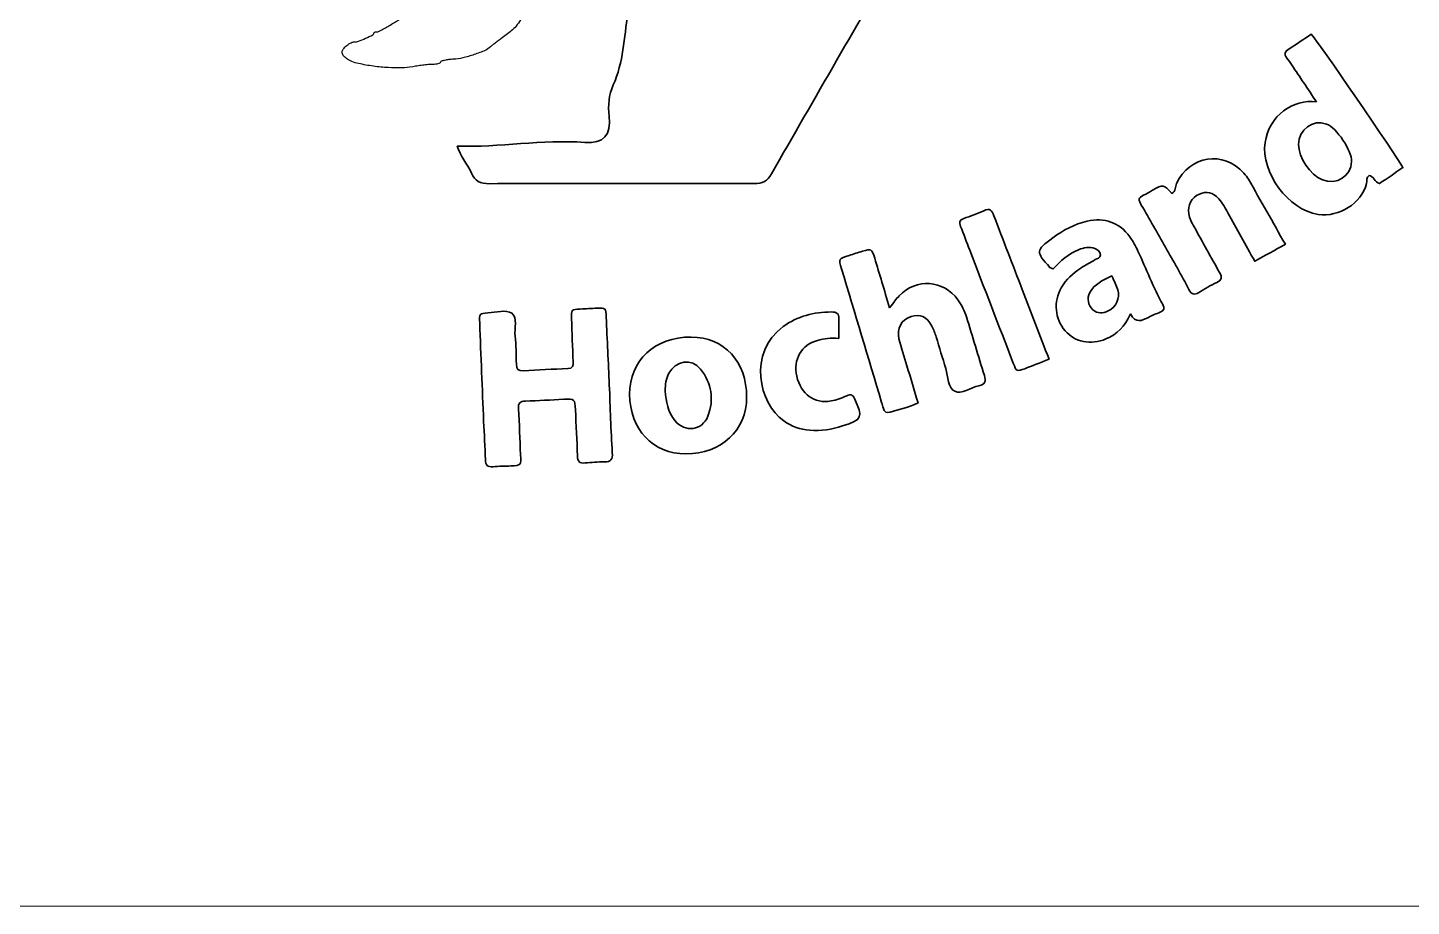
# Model space of a CAD drawing. Header units: millimetres. Extents: x -15 to 210, y 57 to 241.
# Drawn here: x 81.6 to 165.7, y 56.5 to 110 of the extents above; entities that cross this region are included whole.
import ezdxf

# ---------------------------------------------------------------- set-up
doc = ezdxf.new("R2010")
doc.units = ezdxf.units.MM
doc.header["$MEASUREMENT"] = 0
doc.layers.add('Ebene 1', color=7, linetype='Continuous', lineweight=0)

msp = doc.modelspace()

# ---------------------------------------------------------------- linework, layer by layer
at = {"layer": 'Ebene 1', "color": 18, "lineweight": 0, "true_color": 0x000000}
for points, knots in [([(-14.877, 240.516), (60.05, 240.516), (134.976, 240.516), (209.903, 240.516), (209.903, 179.185), (209.903, 117.854), (209.903, 56.523), (134.976, 56.523), (60.05, 56.523), (-14.877, 56.523), (-14.877, 117.854), (-14.877, 179.185), (-14.877, 240.516)], [0, 0, 0, 0, 1, 1, 1, 2, 2, 2, 3, 3, 3, 4, 4, 4, 4]), ([(107.677, 102.763), (110.271, 102.663), (112.847, 103.177), (115.447, 102.984), (116.605, 102.899), (117.066, 103.435), (116.928, 104.586), (116.849, 105.243), (116.901, 105.858), (117.178, 106.481), (117.788, 107.854), (117.852, 109.352), (118.053, 110.814), (118.152, 111.531), (118.104, 112.268), (118.193, 112.988), (118.405, 114.686), (118.039, 116.279), (117.453, 117.855), (116.614, 120.114), (115.812, 122.386), (115.151, 124.706), (114.938, 125.453), (114.61, 126.161), (114.417, 126.918), (114.242, 127.604), (113.766, 128.151), (113.433, 128.764), (113.049, 129.468), (112.622, 130.148), (112.214, 130.838), (112.472, 130.852), (112.73, 130.877), (112.989, 130.877), (117.22, 130.879), (121.451, 130.864), (125.682, 130.895), (126.289, 130.899), (126.594, 130.702), (126.89, 130.183), (129.475, 125.654), (132.081, 121.137), (134.716, 116.636), (135.097, 115.986), (135.161, 115.513), (134.752, 114.818), (132.065, 110.257), (129.432, 105.666), (126.802, 101.072), (126.547, 100.627), (126.266, 100.475), (125.758, 100.476), (120.385, 100.495), (115.011, 100.497), (109.638, 100.475), (109.092, 100.472), (108.769, 100.632), (108.55, 101.122), (108.298, 101.688), (107.874, 102.165), (107.677, 102.763)], [0, 0, 0, 0, 1, 1, 1, 2, 2, 2, 3, 3, 3, 4, 4, 4, 5, 5, 5, 6, 6, 6, 7, 7, 7, 8, 8, 8, 9, 9, 9, 10, 10, 10, 11, 11, 11, 12, 12, 12, 13, 13, 13, 14, 14, 14, 15, 15, 15, 16, 16, 16, 17, 17, 17, 18, 18, 18, 19, 19, 19, 20, 20, 20, 20]), ([(159.956, 105.444), (158.54, 105.645), (157.066, 104.621), (156.824, 102.971), (156.558, 101.159), (158.242, 98.872), (160.049, 98.61), (161.348, 98.421), (162.663, 99.263), (162.999, 100.489), (163.043, 100.651), (162.957, 100.857), (163.149, 100.98), (163.427, 100.919), (163.477, 100.59), (163.78, 100.48), (164.237, 100.792), (164.724, 101.124), (165.208, 101.453), (164.766, 102.25), (159.992, 109.195), (159.631, 109.565), (159.186, 109.268), (158.739, 108.961), (158.282, 108.669), (158.047, 108.518), (157.939, 108.369), (158.154, 108.116), (158.271, 107.979), (158.361, 107.819), (158.462, 107.668), (158.935, 106.964), (159.407, 106.261), (159.956, 105.444)], [0, 0, 0, 0, 1, 1, 1, 2, 2, 2, 3, 3, 3, 4, 4, 4, 5, 5, 5, 6, 6, 6, 7, 7, 7, 8, 8, 8, 9, 9, 9, 10, 10, 10, 11, 11, 11, 11]), ([(159.956, 105.444), (159.407, 106.261), (158.935, 106.964), (158.462, 107.668), (158.361, 107.819), (158.271, 107.979), (158.154, 108.116), (157.939, 108.369), (158.047, 108.518), (158.282, 108.669), (158.739, 108.961), (159.186, 109.268), (159.631, 109.565), (159.992, 109.195), (164.766, 102.25), (165.208, 101.453), (164.724, 101.124), (164.237, 100.792), (163.78, 100.48), (163.477, 100.59), (163.427, 100.919), (163.149, 100.98), (162.957, 100.857), (163.043, 100.651), (162.999, 100.489), (162.663, 99.263), (161.348, 98.421), (160.049, 98.61), (158.242, 98.872), (156.558, 101.159), (156.824, 102.971), (157.066, 104.621), (158.54, 105.645), (159.956, 105.444)], [0, 0, 0, 0, 1, 1, 1, 2, 2, 2, 3, 3, 3, 4, 4, 4, 5, 5, 5, 6, 6, 6, 7, 7, 7, 8, 8, 8, 9, 9, 9, 10, 10, 10, 11, 11, 11, 11]), ([(162.085, 101.82), (162.1, 102.499), (161.182, 103.865), (160.552, 104.103), (159.735, 104.412), (158.853, 103.761), (158.859, 102.854), (158.865, 102.057), (159.573, 101.011), (160.309, 100.71), (161.156, 100.365), (162.067, 100.934), (162.085, 101.82)], [0, 0, 0, 0, 1, 1, 1, 2, 2, 2, 3, 3, 3, 4, 4, 4, 4]), ([(162.085, 101.82), (162.067, 100.934), (161.156, 100.365), (160.309, 100.71), (159.573, 101.011), (158.865, 102.057), (158.859, 102.854), (158.853, 103.761), (159.735, 104.412), (160.552, 104.103), (161.182, 103.865), (162.1, 102.499), (162.085, 101.82)], [0, 0, 0, 0, 1, 1, 1, 2, 2, 2, 3, 3, 3, 4, 4, 4, 4]), ([(158.055, 96.789), (157.292, 98.137), (156.556, 99.441), (155.815, 100.741), (155.739, 100.874), (155.634, 100.994), (155.531, 101.11), (154.288, 102.517), (152.231, 102.193), (151.437, 100.48), (151.347, 100.285), (151.398, 100.012), (151.158, 99.885), (150.64, 100.439), (150.64, 100.439), (149.98, 100.073), (149.798, 99.973), (149.625, 99.853), (149.434, 99.776), (149.085, 99.636), (149.131, 99.449), (149.293, 99.176), (149.796, 98.33), (150.28, 97.474), (150.764, 96.617), (151.248, 95.76), (151.732, 94.903), (152.195, 94.035), (152.354, 93.737), (152.506, 93.675), (152.799, 93.863), (153.146, 94.087), (153.511, 94.288), (153.885, 94.466), (154.199, 94.615), (154.223, 94.781), (154.056, 95.071), (153.527, 95.992), (153.022, 96.926), (152.505, 97.853), (152.365, 98.103), (152.228, 98.352), (152.184, 98.64), (152.104, 99.17), (152.348, 99.625), (152.829, 99.844), (153.269, 100.045), (153.617, 99.957), (154.007, 99.547), (154.242, 99.299), (154.393, 98.996), (154.557, 98.703), (155.098, 97.735), (155.636, 96.764), (156.195, 95.759), (156.832, 96.112), (157.414, 96.434), (158.055, 96.789)], [0, 0, 0, 0, 1, 1, 1, 2, 2, 2, 3, 3, 3, 4, 4, 4, 5, 5, 5, 6, 6, 6, 7, 7, 7, 8, 8, 8, 9, 9, 9, 10, 10, 10, 11, 11, 11, 12, 12, 12, 13, 13, 13, 14, 14, 14, 15, 15, 15, 16, 16, 16, 17, 17, 17, 18, 18, 18, 19, 19, 19, 19]), ([(158.055, 96.789), (157.414, 96.434), (156.832, 96.112), (156.195, 95.759), (155.636, 96.764), (155.098, 97.735), (154.557, 98.703), (154.393, 98.996), (154.242, 99.299), (154.007, 99.547), (153.617, 99.957), (153.269, 100.045), (152.829, 99.844), (152.348, 99.625), (152.104, 99.17), (152.184, 98.64), (152.228, 98.352), (152.365, 98.103), (152.505, 97.853), (153.022, 96.926), (153.527, 95.992), (154.056, 95.071), (154.223, 94.781), (154.199, 94.615), (153.885, 94.466), (153.511, 94.288), (153.146, 94.087), (152.799, 93.863), (152.506, 93.675), (152.354, 93.737), (152.195, 94.035), (151.732, 94.903), (151.248, 95.76), (150.764, 96.617), (150.28, 97.474), (149.796, 98.33), (149.293, 99.176), (149.131, 99.449), (149.085, 99.636), (149.434, 99.776), (149.625, 99.853), (149.798, 99.973), (149.98, 100.073), (150.64, 100.439), (150.64, 100.439), (151.158, 99.885), (151.398, 100.012), (151.347, 100.285), (151.437, 100.48), (152.231, 102.193), (154.288, 102.517), (155.531, 101.11), (155.634, 100.994), (155.739, 100.874), (155.815, 100.741), (156.556, 99.441), (157.292, 98.137), (158.055, 96.789)], [0, 0, 0, 0, 1, 1, 1, 2, 2, 2, 3, 3, 3, 4, 4, 4, 5, 5, 5, 6, 6, 6, 7, 7, 7, 8, 8, 8, 9, 9, 9, 10, 10, 10, 11, 11, 11, 12, 12, 12, 13, 13, 13, 14, 14, 14, 15, 15, 15, 16, 16, 16, 17, 17, 17, 18, 18, 18, 19, 19, 19, 19]), ([(143.685, 89.794), (143.128, 91.242), (142.591, 92.638), (142.054, 94.034), (141.478, 95.529), (140.895, 97.022), (140.331, 98.522), (140.211, 98.841), (140.092, 99.01), (139.718, 98.833), (139.322, 98.646), (138.904, 98.504), (138.491, 98.354), (138.24, 98.263), (138.194, 98.122), (138.296, 97.879), (138.496, 97.402), (138.673, 96.916), (138.859, 96.434), (139.742, 94.143), (140.622, 91.851), (141.507, 89.561), (141.707, 89.043), (141.717, 89.042), (142.205, 89.223), (142.664, 89.394), (143.119, 89.575), (143.685, 89.794)], [0, 0, 0, 0, 1, 1, 1, 2, 2, 2, 3, 3, 3, 4, 4, 4, 5, 5, 5, 6, 6, 6, 7, 7, 7, 8, 8, 8, 9, 9, 9, 9]), ([(143.685, 89.794), (143.119, 89.575), (142.664, 89.394), (142.205, 89.223), (141.717, 89.042), (141.707, 89.043), (141.507, 89.561), (140.622, 91.851), (139.742, 94.143), (138.859, 96.434), (138.673, 96.916), (138.496, 97.402), (138.296, 97.879), (138.194, 98.122), (138.24, 98.263), (138.491, 98.354), (138.904, 98.504), (139.322, 98.646), (139.718, 98.833), (140.092, 99.01), (140.211, 98.841), (140.331, 98.522), (140.895, 97.022), (141.478, 95.529), (142.054, 94.034), (142.591, 92.638), (143.128, 91.242), (143.685, 89.794)], [0, 0, 0, 0, 1, 1, 1, 2, 2, 2, 3, 3, 3, 4, 4, 4, 5, 5, 5, 6, 6, 6, 7, 7, 7, 8, 8, 8, 9, 9, 9, 9]), ([(148.629, 92.549), (148.948, 91.958), (149.335, 92.139), (149.734, 92.345), (149.963, 92.464), (150.203, 92.565), (150.443, 92.66), (150.696, 92.759), (150.73, 92.882), (150.595, 93.13), (150.022, 94.176), (149.592, 95.289), (149.092, 96.37), (148.952, 96.674), (148.791, 96.976), (148.592, 97.244), (147.94, 98.128), (147.066, 98.444), (145.994, 98.19), (145.225, 98.009), (144.538, 97.655), (143.909, 97.185), (142.872, 96.411), (142.864, 96.319), (143.733, 95.385), (143.778, 95.337), (143.862, 95.324), (143.941, 95.288), (144.375, 95.794), (144.869, 96.203), (145.482, 96.458), (145.806, 96.592), (146.134, 96.645), (146.465, 96.527), (146.63, 96.468), (146.797, 96.353), (146.807, 96.145), (146.816, 95.94), (146.612, 95.931), (146.489, 95.856), (146.202, 95.681), (145.901, 95.527), (145.62, 95.343), (145.139, 95.027), (144.72, 94.644), (144.427, 94.139), (143.945, 93.306), (144.04, 92.243), (144.66, 91.53), (145.269, 90.831), (146.213, 90.642), (147.144, 91.033), (147.817, 91.315), (148.302, 91.791), (148.629, 92.549)], [0, 0, 0, 0, 1, 1, 1, 2, 2, 2, 3, 3, 3, 4, 4, 4, 5, 5, 5, 6, 6, 6, 7, 7, 7, 8, 8, 8, 9, 9, 9, 10, 10, 10, 11, 11, 11, 12, 12, 12, 13, 13, 13, 14, 14, 14, 15, 15, 15, 16, 16, 16, 17, 17, 17, 18, 18, 18, 18]), ([(148.629, 92.549), (148.302, 91.791), (147.817, 91.315), (147.144, 91.033), (146.213, 90.642), (145.269, 90.831), (144.66, 91.53), (144.04, 92.243), (143.945, 93.306), (144.427, 94.139), (144.72, 94.644), (145.139, 95.027), (145.62, 95.343), (145.901, 95.527), (146.202, 95.681), (146.489, 95.856), (146.612, 95.931), (146.816, 95.94), (146.807, 96.145), (146.797, 96.353), (146.63, 96.468), (146.465, 96.527), (146.134, 96.645), (145.806, 96.592), (145.482, 96.458), (144.869, 96.203), (144.375, 95.794), (143.941, 95.288), (143.862, 95.324), (143.778, 95.337), (143.733, 95.385), (142.864, 96.319), (142.872, 96.411), (143.909, 97.185), (144.538, 97.655), (145.225, 98.009), (145.994, 98.19), (147.066, 98.444), (147.94, 98.128), (148.592, 97.244), (148.791, 96.976), (148.952, 96.674), (149.092, 96.37), (149.592, 95.289), (150.022, 94.176), (150.595, 93.13), (150.73, 92.882), (150.696, 92.759), (150.443, 92.66), (150.203, 92.565), (149.963, 92.464), (149.734, 92.345), (149.335, 92.139), (148.948, 91.958), (148.629, 92.549)], [0, 0, 0, 0, 1, 1, 1, 2, 2, 2, 3, 3, 3, 4, 4, 4, 5, 5, 5, 6, 6, 6, 7, 7, 7, 8, 8, 8, 9, 9, 9, 10, 10, 10, 11, 11, 11, 12, 12, 12, 13, 13, 13, 14, 14, 14, 15, 15, 15, 16, 16, 16, 17, 17, 17, 18, 18, 18, 18]), ([(133.984, 92.933), (133.657, 94.021), (133.372, 94.982), (133.08, 95.941), (132.902, 96.522), (132.896, 96.524), (132.345, 96.366), (132.071, 96.287), (131.801, 96.195), (131.529, 96.111), (130.879, 95.911), (130.874, 95.91), (131.06, 95.292), (131.871, 92.586), (132.687, 89.881), (133.5, 87.176), (133.538, 87.051), (133.567, 86.925), (133.605, 86.801), (133.668, 86.599), (133.785, 86.497), (134.011, 86.573), (134.57, 86.76), (135.163, 86.851), (135.718, 87.138), (135.486, 87.912), (135.264, 88.654), (135.041, 89.397), (134.878, 89.943), (134.694, 90.484), (134.556, 91.037), (134.4, 91.665), (134.701, 92.193), (135.288, 92.394), (135.828, 92.58), (136.246, 92.395), (136.556, 91.81), (136.665, 91.606), (136.746, 91.384), (136.816, 91.162), (137.018, 90.519), (137.198, 89.87), (137.405, 89.228), (137.56, 88.745), (137.528, 88.045), (137.947, 87.847), (138.363, 87.65), (138.915, 88.085), (139.422, 88.187), (139.785, 88.26), (139.864, 88.449), (139.753, 88.801), (139.377, 89.987), (139.033, 91.183), (138.66, 92.37), (138.543, 92.74), (138.368, 93.09), (138.139, 93.409), (137.264, 94.628), (135.597, 94.746), (134.564, 93.654), (134.387, 93.467), (134.239, 93.252), (133.984, 92.933)], [0, 0, 0, 0, 1, 1, 1, 2, 2, 2, 3, 3, 3, 4, 4, 4, 5, 5, 5, 6, 6, 6, 7, 7, 7, 8, 8, 8, 9, 9, 9, 10, 10, 10, 11, 11, 11, 12, 12, 12, 13, 13, 13, 14, 14, 14, 15, 15, 15, 16, 16, 16, 17, 17, 17, 18, 18, 18, 19, 19, 19, 20, 20, 20, 21, 21, 21, 21]), ([(133.984, 92.933), (134.239, 93.252), (134.387, 93.467), (134.564, 93.654), (135.597, 94.746), (137.264, 94.628), (138.139, 93.409), (138.368, 93.09), (138.543, 92.74), (138.66, 92.37), (139.033, 91.183), (139.377, 89.987), (139.753, 88.801), (139.864, 88.449), (139.785, 88.26), (139.422, 88.187), (138.915, 88.085), (138.363, 87.65), (137.947, 87.847), (137.528, 88.045), (137.56, 88.745), (137.405, 89.228), (137.198, 89.87), (137.018, 90.519), (136.816, 91.162), (136.746, 91.384), (136.665, 91.606), (136.556, 91.81), (136.246, 92.395), (135.828, 92.58), (135.288, 92.394), (134.701, 92.193), (134.4, 91.665), (134.556, 91.037), (134.694, 90.484), (134.878, 89.943), (135.041, 89.397), (135.264, 88.654), (135.486, 87.912), (135.718, 87.138), (135.163, 86.851), (134.57, 86.76), (134.011, 86.573), (133.785, 86.497), (133.668, 86.599), (133.605, 86.801), (133.567, 86.925), (133.538, 87.051), (133.5, 87.176), (132.687, 89.881), (131.871, 92.586), (131.06, 95.292), (130.874, 95.91), (130.879, 95.911), (131.529, 96.111), (131.801, 96.195), (132.071, 96.287), (132.345, 96.366), (132.896, 96.524), (132.902, 96.522), (133.08, 95.941), (133.372, 94.982), (133.657, 94.021), (133.984, 92.933)], [0, 0, 0, 0, 1, 1, 1, 2, 2, 2, 3, 3, 3, 4, 4, 4, 5, 5, 5, 6, 6, 6, 7, 7, 7, 8, 8, 8, 9, 9, 9, 10, 10, 10, 11, 11, 11, 12, 12, 12, 13, 13, 13, 14, 14, 14, 15, 15, 15, 16, 16, 16, 17, 17, 17, 18, 18, 18, 19, 19, 19, 20, 20, 20, 21, 21, 21, 21]), ([(147.503, 94.867), (146.932, 94.595), (146.443, 94.369), (146.17, 93.862), (145.973, 93.496), (146.05, 93.081), (146.349, 92.81), (146.639, 92.548), (146.965, 92.585), (147.283, 92.733), (147.761, 92.954), (148.017, 93.509), (147.866, 94.024), (147.787, 94.291), (147.647, 94.539), (147.503, 94.867)], [0, 0, 0, 0, 1, 1, 1, 2, 2, 2, 3, 3, 3, 4, 4, 4, 5, 5, 5, 5]), ([(147.503, 94.867), (147.647, 94.539), (147.787, 94.291), (147.866, 94.024), (148.017, 93.509), (147.761, 92.954), (147.283, 92.733), (146.965, 92.585), (146.639, 92.548), (146.349, 92.81), (146.05, 93.081), (145.973, 93.496), (146.17, 93.862), (146.443, 94.369), (146.932, 94.595), (147.503, 94.867)], [0, 0, 0, 0, 1, 1, 1, 2, 2, 2, 3, 3, 3, 4, 4, 4, 5, 5, 5, 5]), ([(116.938, 88.235), (116.875, 89.608), (116.813, 90.982), (116.748, 92.356), (116.722, 92.921), (116.719, 92.923), (116.185, 92.9), (115.848, 92.885), (115.512, 92.865), (115.175, 92.846), (114.617, 92.815), (114.618, 92.815), (114.639, 92.277), (114.673, 91.395), (114.702, 90.513), (114.741, 89.632), (114.751, 89.394), (114.71, 89.24), (114.419, 89.229), (113.512, 89.197), (112.604, 89.152), (111.698, 89.098), (111.396, 89.081), (111.286, 89.192), (111.283, 89.495), (111.278, 90.065), (111.274, 90.64), (111.206, 91.205), (111.148, 91.68), (111.389, 92.321), (111.002, 92.593), (110.644, 92.846), (110.049, 92.643), (109.559, 92.616), (109.032, 92.587), (109.03, 92.574), (109.053, 92.005), (109.132, 90.008), (109.21, 88.012), (109.294, 86.016), (109.326, 85.238), (109.387, 84.461), (109.403, 83.683), (109.41, 83.339), (109.531, 83.226), (109.868, 83.261), (110.229, 83.299), (110.594, 83.292), (110.957, 83.309), (111.573, 83.337), (111.569, 83.338), (111.539, 83.99), (111.495, 84.924), (111.47, 85.858), (111.413, 86.79), (111.393, 87.124), (111.495, 87.243), (111.836, 87.25), (112.614, 87.267), (113.391, 87.33), (114.168, 87.359), (114.849, 87.385), (114.847, 87.375), (114.877, 86.721), (114.919, 85.788), (114.978, 84.856), (115.003, 83.922), (115.012, 83.585), (115.127, 83.457), (115.464, 83.49), (115.851, 83.527), (116.242, 83.555), (116.63, 83.549), (117.041, 83.544), (117.147, 83.701), (117.121, 84.113), (117.034, 85.485), (116.996, 86.86), (116.938, 88.235)], [0, 0, 0, 0, 1, 1, 1, 2, 2, 2, 3, 3, 3, 4, 4, 4, 5, 5, 5, 6, 6, 6, 7, 7, 7, 8, 8, 8, 9, 9, 9, 10, 10, 10, 11, 11, 11, 12, 12, 12, 13, 13, 13, 14, 14, 14, 15, 15, 15, 16, 16, 16, 17, 17, 17, 18, 18, 18, 19, 19, 19, 20, 20, 20, 21, 21, 21, 22, 22, 22, 23, 23, 23, 24, 24, 24, 25, 25, 25, 26, 26, 26, 26]), ([(116.939, 88.235), (116.996, 86.86), (117.034, 85.485), (117.121, 84.113), (117.147, 83.701), (117.041, 83.544), (116.63, 83.549), (116.242, 83.555), (115.851, 83.527), (115.464, 83.49), (115.127, 83.457), (115.012, 83.585), (115.003, 83.922), (114.978, 84.856), (114.919, 85.788), (114.877, 86.721), (114.847, 87.375), (114.849, 87.385), (114.168, 87.359), (113.391, 87.33), (112.614, 87.267), (111.836, 87.25), (111.495, 87.243), (111.393, 87.124), (111.413, 86.79), (111.47, 85.858), (111.495, 84.924), (111.539, 83.99), (111.569, 83.338), (111.573, 83.337), (110.957, 83.309), (110.594, 83.292), (110.229, 83.299), (109.868, 83.261), (109.531, 83.226), (109.41, 83.339), (109.403, 83.683), (109.387, 84.461), (109.326, 85.238), (109.294, 86.016), (109.21, 88.012), (109.132, 90.008), (109.053, 92.005), (109.03, 92.574), (109.032, 92.587), (109.559, 92.616), (110.049, 92.643), (110.644, 92.846), (111.002, 92.593), (111.389, 92.321), (111.148, 91.68), (111.206, 91.205), (111.274, 90.64), (111.278, 90.065), (111.283, 89.495), (111.286, 89.192), (111.396, 89.081), (111.698, 89.098), (112.604, 89.152), (113.512, 89.197), (114.419, 89.229), (114.71, 89.24), (114.751, 89.394), (114.741, 89.632), (114.702, 90.513), (114.673, 91.395), (114.639, 92.277), (114.618, 92.815), (114.617, 92.815), (115.175, 92.846), (115.512, 92.865), (115.848, 92.885), (116.185, 92.9), (116.719, 92.923), (116.722, 92.921), (116.748, 92.356), (116.813, 90.982), (116.875, 89.608), (116.939, 88.235)], [0, 0, 0, 0, 1, 1, 1, 2, 2, 2, 3, 3, 3, 4, 4, 4, 5, 5, 5, 6, 6, 6, 7, 7, 7, 8, 8, 8, 9, 9, 9, 10, 10, 10, 11, 11, 11, 12, 12, 12, 13, 13, 13, 14, 14, 14, 15, 15, 15, 16, 16, 16, 17, 17, 17, 18, 18, 18, 19, 19, 19, 20, 20, 20, 21, 21, 21, 22, 22, 22, 23, 23, 23, 24, 24, 24, 25, 25, 25, 26, 26, 26, 26]), ([(130.903, 91.066), (130.903, 91.514), (130.887, 91.876), (130.907, 92.235), (130.928, 92.591), (130.752, 92.673), (130.439, 92.671), (129.373, 92.666), (128.381, 92.418), (127.513, 91.785), (125.336, 90.198), (126.051, 87.089), (127.543, 86.05), (128.021, 85.716), (128.545, 85.517), (129.13, 85.479), (129.812, 85.435), (130.473, 85.524), (131.122, 85.737), (132.33, 86.135), (132.39, 86.277), (131.845, 87.401), (131.733, 87.632), (131.642, 87.709), (131.379, 87.577), (131.081, 87.429), (130.752, 87.32), (130.425, 87.26), (129.401, 87.074), (128.593, 87.671), (128.339, 88.769), (128.104, 89.784), (128.614, 90.673), (129.598, 90.94), (129.999, 91.049), (130.411, 91.104), (130.903, 91.066)], [0, 0, 0, 0, 1, 1, 1, 2, 2, 2, 3, 3, 3, 4, 4, 4, 5, 5, 5, 6, 6, 6, 7, 7, 7, 8, 8, 8, 9, 9, 9, 10, 10, 10, 11, 11, 11, 12, 12, 12, 12]), ([(130.903, 91.066), (130.411, 91.104), (129.999, 91.049), (129.598, 90.94), (128.614, 90.673), (128.104, 89.784), (128.339, 88.769), (128.593, 87.671), (129.401, 87.074), (130.425, 87.26), (130.752, 87.32), (131.081, 87.429), (131.379, 87.577), (131.642, 87.709), (131.733, 87.632), (131.845, 87.401), (132.39, 86.277), (132.33, 86.135), (131.122, 85.737), (130.473, 85.524), (129.812, 85.435), (129.13, 85.479), (128.545, 85.517), (128.021, 85.716), (127.543, 86.05), (126.051, 87.089), (125.336, 90.198), (127.513, 91.785), (128.381, 92.418), (129.373, 92.666), (130.439, 92.671), (130.752, 92.673), (130.928, 92.591), (130.907, 92.235), (130.887, 91.876), (130.903, 91.514), (130.903, 91.066)], [0, 0, 0, 0, 1, 1, 1, 2, 2, 2, 3, 3, 3, 4, 4, 4, 5, 5, 5, 6, 6, 6, 7, 7, 7, 8, 8, 8, 9, 9, 9, 10, 10, 10, 11, 11, 11, 12, 12, 12, 12]), ([(121.919, 91.145), (119.704, 91.152), (118.159, 89.717), (118.171, 87.667), (118.185, 85.519), (119.575, 84.046), (121.592, 84.043), (123.748, 84.04), (125.283, 85.47), (125.291, 87.49), (125.3, 89.646), (123.922, 91.14), (121.919, 91.145)], [0, 0, 0, 0, 1, 1, 1, 2, 2, 2, 3, 3, 3, 4, 4, 4, 4]), ([(121.919, 91.145), (123.922, 91.14), (125.3, 89.646), (125.291, 87.49), (125.283, 85.47), (123.748, 84.04), (121.592, 84.043), (119.575, 84.046), (118.185, 85.519), (118.171, 87.667), (118.159, 89.717), (119.704, 91.152), (121.919, 91.145)], [0, 0, 0, 0, 1, 1, 1, 2, 2, 2, 3, 3, 3, 4, 4, 4, 4]), ([(120.34, 87.883), (120.391, 87.232), (120.49, 86.59), (120.921, 86.064), (121.527, 85.326), (122.596, 85.453), (122.934, 86.336), (123.323, 87.352), (123.161, 88.344), (122.49, 89.195), (121.953, 89.877), (120.946, 89.721), (120.56, 88.94), (120.398, 88.612), (120.326, 88.255), (120.34, 87.883)], [0, 0, 0, 0, 1, 1, 1, 2, 2, 2, 3, 3, 3, 4, 4, 4, 5, 5, 5, 5]), ([(120.34, 87.883), (120.326, 88.255), (120.398, 88.612), (120.56, 88.94), (120.946, 89.721), (121.953, 89.877), (122.49, 89.195), (123.161, 88.344), (123.323, 87.352), (122.934, 86.336), (122.596, 85.453), (121.527, 85.326), (120.921, 86.064), (120.49, 86.59), (120.391, 87.232), (120.34, 87.883)], [0, 0, 0, 0, 1, 1, 1, 2, 2, 2, 3, 3, 3, 4, 4, 4, 5, 5, 5, 5])]:
    msp.add_open_spline(points, degree=3, knots=knots, dxfattribs=at)
at = {"layer": 'Ebene 1', "color": 18, "lineweight": 35, "true_color": 0x000000}
msp.add_open_spline([(107.677, 102.763), (110.271, 102.663), (112.847, 103.177), (115.447, 102.984), (116.605, 102.899), (117.066, 103.435), (116.928, 104.586), (116.849, 105.243), (116.901, 105.858), (117.178, 106.481), (117.788, 107.854), (117.852, 109.352), (118.053, 110.814), (118.152, 111.531), (118.104, 112.268), (118.193, 112.988), (118.405, 114.686), (118.039, 116.279), (117.453, 117.855), (116.614, 120.114), (115.812, 122.386), (115.151, 124.706), (114.938, 125.453), (114.61, 126.161), (114.417, 126.918), (114.242, 127.604), (113.766, 128.151), (113.433, 128.764), (113.049, 129.468), (112.622, 130.148), (112.214, 130.838), (112.472, 130.852), (112.73, 130.877), (112.989, 130.877), (117.22, 130.879), (121.451, 130.864), (125.682, 130.895), (126.289, 130.899), (126.594, 130.702), (126.89, 130.183), (129.475, 125.654), (132.081, 121.137), (134.716, 116.636), (135.097, 115.986), (135.161, 115.513), (134.752, 114.818), (132.065, 110.257), (129.432, 105.666), (126.802, 101.072), (126.547, 100.627), (126.266, 100.475), (125.758, 100.476), (120.385, 100.495), (115.011, 100.497), (109.638, 100.475), (109.092, 100.472), (108.769, 100.632), (108.55, 101.122), (108.298, 101.688), (107.874, 102.165), (107.677, 102.763)], degree=3, knots=[0, 0, 0, 0, 1, 1, 1, 2, 2, 2, 3, 3, 3, 4, 4, 4, 5, 5, 5, 6, 6, 6, 7, 7, 7, 8, 8, 8, 9, 9, 9, 10, 10, 10, 11, 11, 11, 12, 12, 12, 13, 13, 13, 14, 14, 14, 15, 15, 15, 16, 16, 16, 17, 17, 17, 18, 18, 18, 19, 19, 19, 20, 20, 20, 20], dxfattribs=at)
at = {"layer": 'Ebene 1', "color": 18, "lineweight": 25, "true_color": 0x000000}
msp.add_open_spline([(112.792, 120.487), (112.754, 120.43), (112.721, 120.371), (112.692, 120.308), (112.638, 120.187), (112.585, 120.065), (112.533, 119.943), (112.478, 119.811), (112.425, 119.679), (112.374, 119.545), (112.331, 119.433), (112.291, 119.319), (112.254, 119.204), (112.243, 119.17), (112.23, 119.136), (112.217, 119.103), (112.203, 119.071), (112.189, 119.039), (112.173, 119.008), (112.159, 118.981), (112.144, 118.955), (112.128, 118.93), (112.119, 118.915), (112.106, 118.901), (112.092, 118.89), (112.074, 118.876), (112.057, 118.859), (112.044, 118.841), (111.996, 118.776), (111.949, 118.71), (111.902, 118.645), (111.846, 118.567), (111.791, 118.488), (111.737, 118.409), (111.676, 118.32), (111.616, 118.23), (111.557, 118.141), (111.494, 118.045), (111.429, 117.951), (111.361, 117.858), (111.293, 117.763), (111.222, 117.67), (111.15, 117.578), (111.086, 117.496), (111.02, 117.416), (110.953, 117.337), (110.909, 117.285), (110.861, 117.237), (110.81, 117.191), (110.771, 117.156), (110.734, 117.119), (110.698, 117.08), (110.664, 117.043), (110.633, 117.004), (110.603, 116.964), (110.578, 116.93), (110.556, 116.894), (110.535, 116.858), (110.523, 116.835), (110.516, 116.811), (110.515, 116.785), (110.515, 116.767), (110.512, 116.748), (110.506, 116.73), (110.501, 116.714), (110.494, 116.698), (110.483, 116.684), (110.474, 116.672), (110.463, 116.662), (110.45, 116.654), (110.438, 116.647), (110.424, 116.643), (110.411, 116.644), (110.389, 116.644), (110.367, 116.635), (110.353, 116.618), (110.3, 116.558), (110.248, 116.496), (110.197, 116.434), (110.136, 116.358), (110.076, 116.281), (110.019, 116.202), (109.953, 116.112), (109.889, 116.02), (109.826, 115.927), (109.758, 115.825), (109.688, 115.724), (109.617, 115.624), (109.541, 115.518), (109.464, 115.414), (109.386, 115.31), (109.315, 115.215), (109.243, 115.12), (109.169, 115.027), (109.117, 114.961), (109.063, 114.897), (109.007, 114.835), (108.959, 114.781), (108.91, 114.727), (108.862, 114.673), (108.808, 114.613), (108.754, 114.554), (108.701, 114.494), (108.651, 114.438), (108.6, 114.382), (108.55, 114.326), (108.512, 114.284), (108.474, 114.241), (108.436, 114.199), (108.402, 114.161), (108.369, 114.123), (108.337, 114.084), (108.302, 114.042), (108.268, 113.999), (108.235, 113.956), (108.204, 113.916), (108.174, 113.875), (108.145, 113.834), (108.123, 113.804), (108.103, 113.772), (108.084, 113.74), (108.037, 113.66), (107.983, 113.585), (107.922, 113.515), (107.766, 113.333), (107.609, 113.153), (107.451, 112.974), (107.275, 112.776), (107.098, 112.58), (106.919, 112.386), (106.751, 112.205), (106.58, 112.025), (106.408, 111.848), (106.344, 111.782), (106.274, 111.722), (106.201, 111.667), (106.099, 111.592), (105.995, 111.52), (105.888, 111.451), (105.772, 111.376), (105.654, 111.305), (105.534, 111.238), (105.42, 111.174), (105.305, 111.115), (105.187, 111.06), (105.079, 111.009), (104.971, 110.957), (104.864, 110.904), (104.768, 110.857), (104.674, 110.809), (104.58, 110.759), (104.501, 110.717), (104.423, 110.675), (104.345, 110.632), (104.323, 110.619), (104.303, 110.602), (104.288, 110.582), (104.24, 110.518), (104.181, 110.465), (104.113, 110.423), (103.922, 110.308), (103.731, 110.194), (103.537, 110.084), (103.341, 109.971), (103.143, 109.86), (102.944, 109.752), (102.889, 109.722), (102.827, 109.707), (102.764, 109.708), (102.745, 109.708), (102.726, 109.706), (102.707, 109.702), (102.69, 109.698), (102.674, 109.691), (102.659, 109.682), (102.646, 109.674), (102.635, 109.663), (102.626, 109.651), (102.619, 109.64), (102.614, 109.627), (102.614, 109.614), (102.613, 109.574), (102.59, 109.538), (102.553, 109.52), (102.409, 109.45), (102.263, 109.383), (102.116, 109.318), (101.974, 109.255), (101.829, 109.196), (101.683, 109.141), (101.61, 109.114), (101.533, 109.101), (101.455, 109.103), (101.38, 109.104), (101.305, 109.087), (101.238, 109.051), (101.145, 109.002), (101.056, 108.944), (100.974, 108.878), (100.894, 108.814), (100.82, 108.742), (100.754, 108.664), (100.711, 108.614), (100.687, 108.551), (100.685, 108.485), (100.684, 108.41), (100.708, 108.337), (100.753, 108.278), (100.813, 108.2), (100.885, 108.132), (100.965, 108.075), (101.065, 108.004), (101.173, 107.946), (101.287, 107.901), (101.416, 107.85), (101.549, 107.809), (101.685, 107.78), (101.983, 107.715), (102.283, 107.662), (102.586, 107.62), (102.884, 107.579), (103.183, 107.549), (103.484, 107.532), (103.758, 107.516), (104.033, 107.511), (104.308, 107.518), (104.533, 107.524), (104.758, 107.547), (104.98, 107.587), (105.095, 107.608), (105.21, 107.627), (105.326, 107.644), (105.445, 107.661), (105.564, 107.676), (105.683, 107.69), (105.788, 107.702), (105.894, 107.712), (106, 107.721), (106.07, 107.727), (106.14, 107.729), (106.21, 107.727), (106.262, 107.726), (106.315, 107.729), (106.367, 107.735), (106.415, 107.74), (106.462, 107.75), (106.509, 107.764), (106.546, 107.775), (106.582, 107.79), (106.616, 107.808), (106.638, 107.82), (106.655, 107.84), (106.663, 107.863), (106.673, 107.891), (106.696, 107.913), (106.724, 107.922), (106.789, 107.943), (106.855, 107.961), (106.922, 107.976), (107.006, 107.995), (107.092, 108.01), (107.178, 108.02), (107.275, 108.031), (107.373, 108.039), (107.471, 108.044), (107.657, 108.053), (107.841, 108.079), (108.022, 108.123), (108.258, 108.181), (108.492, 108.248), (108.723, 108.326), (108.945, 108.4), (109.163, 108.483), (109.378, 108.575), (109.499, 108.627), (109.609, 108.701), (109.702, 108.795), (109.717, 108.81), (109.733, 108.824), (109.75, 108.837), (109.806, 108.88), (109.862, 108.923), (109.919, 108.966), (109.986, 109.017), (110.053, 109.068), (110.121, 109.118), (110.196, 109.174), (110.272, 109.23), (110.348, 109.286), (110.56, 109.442), (110.769, 109.602), (110.976, 109.765), (111.084, 109.851), (111.183, 109.949), (111.271, 110.057), (111.367, 110.174), (111.452, 110.298), (111.526, 110.43), (111.701, 110.74), (111.874, 111.052), (112.043, 111.365), (112.103, 111.476), (112.164, 111.586), (112.225, 111.696), (112.279, 111.793), (112.334, 111.89), (112.389, 111.986), (112.436, 112.068), (112.483, 112.149), (112.531, 112.23), (112.542, 112.249), (112.556, 112.266), (112.571, 112.281), (112.599, 112.307), (112.623, 112.338), (112.641, 112.372), (112.7, 112.484), (112.759, 112.596), (112.817, 112.708), (112.89, 112.851), (112.961, 112.995), (113.031, 113.139), (113.117, 113.319), (113.203, 113.499), (113.287, 113.68), (113.316, 113.742), (113.344, 113.805), (113.37, 113.868), (113.395, 113.93), (113.418, 113.993), (113.44, 114.056), (113.458, 114.11), (113.476, 114.164), (113.491, 114.219), (113.5, 114.25), (113.505, 114.283), (113.506, 114.316), (113.506, 114.342), (113.51, 114.368), (113.517, 114.393), (113.525, 114.422), (113.536, 114.451), (113.548, 114.479), (113.561, 114.507), (113.576, 114.534), (113.593, 114.56), (113.608, 114.583), (113.625, 114.604), (113.645, 114.622), (113.727, 114.701), (113.775, 114.807), (113.781, 114.92), (113.808, 115.479), (113.831, 116.038), (113.85, 116.597), (113.868, 117.153), (113.882, 117.708), (113.89, 118.264), (113.892, 118.389), (113.852, 118.511), (113.777, 118.611), (113.753, 118.642), (113.733, 118.677), (113.719, 118.714), (113.696, 118.771), (113.675, 118.829), (113.657, 118.888), (113.636, 118.956), (113.618, 119.024), (113.602, 119.093), (113.586, 119.162), (113.573, 119.232), (113.562, 119.301), (113.53, 119.519), (113.483, 119.734), (113.422, 119.945), (113.376, 120.105), (113.306, 120.258), (113.215, 120.398), (113.164, 120.477), (113.085, 120.535), (112.994, 120.561), (112.918, 120.583), (112.836, 120.553), (112.792, 120.487)], degree=3, knots=[0, 0, 0, 0, 1, 1, 1, 2, 2, 2, 3, 3, 3, 4, 4, 4, 5, 5, 5, 6, 6, 6, 7, 7, 7, 8, 8, 8, 9, 9, 9, 10, 10, 10, 11, 11, 11, 12, 12, 12, 13, 13, 13, 14, 14, 14, 15, 15, 15, 16, 16, 16, 17, 17, 17, 18, 18, 18, 19, 19, 19, 20, 20, 20, 21, 21, 21, 22, 22, 22, 23, 23, 23, 24, 24, 24, 25, 25, 25, 26, 26, 26, 27, 27, 27, 28, 28, 28, 29, 29, 29, 30, 30, 30, 31, 31, 31, 32, 32, 32, 33, 33, 33, 34, 34, 34, 35, 35, 35, 36, 36, 36, 37, 37, 37, 38, 38, 38, 39, 39, 39, 40, 40, 40, 41, 41, 41, 42, 42, 42, 43, 43, 43, 44, 44, 44, 45, 45, 45, 46, 46, 46, 47, 47, 47, 48, 48, 48, 49, 49, 49, 50, 50, 50, 51, 51, 51, 52, 52, 52, 53, 53, 53, 54, 54, 54, 55, 55, 55, 56, 56, 56, 57, 57, 57, 58, 58, 58, 59, 59, 59, 60, 60, 60, 61, 61, 61, 62, 62, 62, 63, 63, 63, 64, 64, 64, 65, 65, 65, 66, 66, 66, 67, 67, 67, 68, 68, 68, 69, 69, 69, 70, 70, 70, 71, 71, 71, 72, 72, 72, 73, 73, 73, 74, 74, 74, 75, 75, 75, 76, 76, 76, 77, 77, 77, 78, 78, 78, 79, 79, 79, 80, 80, 80, 81, 81, 81, 82, 82, 82, 83, 83, 83, 84, 84, 84, 85, 85, 85, 86, 86, 86, 87, 87, 87, 88, 88, 88, 89, 89, 89, 90, 90, 90, 91, 91, 91, 92, 92, 92, 93, 93, 93, 94, 94, 94, 95, 95, 95, 96, 96, 96, 97, 97, 97, 98, 98, 98, 99, 99, 99, 100, 100, 100, 101, 101, 101, 102, 102, 102, 103, 103, 103, 104, 104, 104, 105, 105, 105, 106, 106, 106, 107, 107, 107, 108, 108, 108, 109, 109, 109, 110, 110, 110, 111, 111, 111, 112, 112, 112, 113, 113, 113, 114, 114, 114, 115, 115, 115, 116, 116, 116, 117, 117, 117, 118, 118, 118, 119, 119, 119, 120, 120, 120, 121, 121, 121, 122, 122, 122, 123, 123, 123, 124, 124, 124, 125, 125, 125, 126, 126, 126, 127, 127, 127, 128, 128, 128, 128], dxfattribs=at)
at = {"layer": 'Ebene 1', "color": 250, "lineweight": 35, "true_color": 0x232321}
for points, knots in [([(159.956, 105.444), (159.407, 106.261), (158.935, 106.964), (158.462, 107.668), (158.361, 107.819), (158.271, 107.979), (158.154, 108.116), (157.939, 108.369), (158.047, 108.518), (158.282, 108.669), (158.739, 108.961), (159.186, 109.268), (159.631, 109.565), (159.992, 109.195), (164.766, 102.25), (165.208, 101.453), (164.724, 101.124), (164.237, 100.792), (163.78, 100.48), (163.477, 100.59), (163.427, 100.919), (163.149, 100.98), (162.957, 100.857), (163.043, 100.651), (162.999, 100.489), (162.663, 99.263), (161.348, 98.421), (160.049, 98.61), (158.242, 98.872), (156.558, 101.159), (156.824, 102.971), (157.066, 104.621), (158.54, 105.645), (159.956, 105.444)], [0, 0, 0, 0, 1, 1, 1, 2, 2, 2, 3, 3, 3, 4, 4, 4, 5, 5, 5, 6, 6, 6, 7, 7, 7, 8, 8, 8, 9, 9, 9, 10, 10, 10, 11, 11, 11, 11]), ([(162.085, 101.82), (162.1, 102.499), (161.182, 103.865), (160.552, 104.103), (159.735, 104.412), (158.853, 103.761), (158.859, 102.854), (158.865, 102.057), (159.573, 101.011), (160.309, 100.71), (161.156, 100.365), (162.067, 100.934), (162.085, 101.82)], [0, 0, 0, 0, 1, 1, 1, 2, 2, 2, 3, 3, 3, 4, 4, 4, 4]), ([(158.055, 96.789), (157.414, 96.434), (156.832, 96.112), (156.195, 95.759), (155.636, 96.764), (155.098, 97.735), (154.557, 98.703), (154.393, 98.996), (154.242, 99.299), (154.007, 99.547), (153.617, 99.957), (153.269, 100.045), (152.829, 99.844), (152.348, 99.625), (152.104, 99.17), (152.184, 98.64), (152.228, 98.352), (152.365, 98.103), (152.505, 97.853), (153.022, 96.926), (153.527, 95.992), (154.056, 95.071), (154.223, 94.781), (154.199, 94.615), (153.885, 94.466), (153.511, 94.288), (153.146, 94.087), (152.799, 93.863), (152.506, 93.675), (152.354, 93.737), (152.195, 94.035), (151.732, 94.903), (151.248, 95.76), (150.764, 96.617), (150.28, 97.474), (149.796, 98.33), (149.293, 99.176), (149.131, 99.449), (149.085, 99.636), (149.434, 99.776), (149.625, 99.853), (149.798, 99.973), (149.98, 100.073), (150.64, 100.439), (150.64, 100.439), (151.158, 99.885), (151.398, 100.012), (151.347, 100.285), (151.437, 100.48), (152.231, 102.193), (154.288, 102.517), (155.531, 101.11), (155.634, 100.994), (155.739, 100.874), (155.815, 100.741), (156.556, 99.441), (157.292, 98.137), (158.055, 96.789)], [0, 0, 0, 0, 1, 1, 1, 2, 2, 2, 3, 3, 3, 4, 4, 4, 5, 5, 5, 6, 6, 6, 7, 7, 7, 8, 8, 8, 9, 9, 9, 10, 10, 10, 11, 11, 11, 12, 12, 12, 13, 13, 13, 14, 14, 14, 15, 15, 15, 16, 16, 16, 17, 17, 17, 18, 18, 18, 19, 19, 19, 19]), ([(143.685, 89.794), (143.119, 89.575), (142.664, 89.394), (142.205, 89.223), (141.717, 89.042), (141.707, 89.043), (141.507, 89.561), (140.622, 91.851), (139.742, 94.143), (138.859, 96.434), (138.673, 96.916), (138.496, 97.402), (138.296, 97.879), (138.194, 98.122), (138.24, 98.263), (138.491, 98.354), (138.904, 98.504), (139.322, 98.646), (139.718, 98.833), (140.092, 99.01), (140.211, 98.841), (140.331, 98.522), (140.895, 97.022), (141.478, 95.529), (142.054, 94.034), (142.591, 92.638), (143.128, 91.242), (143.685, 89.794)], [0, 0, 0, 0, 1, 1, 1, 2, 2, 2, 3, 3, 3, 4, 4, 4, 5, 5, 5, 6, 6, 6, 7, 7, 7, 8, 8, 8, 9, 9, 9, 9]), ([(148.629, 92.549), (148.302, 91.791), (147.817, 91.315), (147.144, 91.033), (146.213, 90.642), (145.269, 90.831), (144.66, 91.53), (144.04, 92.243), (143.945, 93.306), (144.427, 94.139), (144.72, 94.644), (145.139, 95.027), (145.62, 95.343), (145.901, 95.527), (146.202, 95.681), (146.489, 95.856), (146.612, 95.931), (146.816, 95.94), (146.807, 96.145), (146.797, 96.353), (146.63, 96.468), (146.465, 96.527), (146.134, 96.645), (145.806, 96.592), (145.482, 96.458), (144.869, 96.203), (144.375, 95.794), (143.941, 95.288), (143.862, 95.324), (143.778, 95.337), (143.733, 95.385), (142.864, 96.319), (142.872, 96.411), (143.909, 97.185), (144.538, 97.655), (145.225, 98.009), (145.994, 98.19), (147.066, 98.444), (147.94, 98.128), (148.592, 97.244), (148.791, 96.976), (148.952, 96.674), (149.092, 96.37), (149.592, 95.289), (150.022, 94.176), (150.595, 93.13), (150.73, 92.882), (150.696, 92.759), (150.443, 92.66), (150.203, 92.565), (149.963, 92.464), (149.734, 92.345), (149.335, 92.139), (148.948, 91.958), (148.629, 92.549)], [0, 0, 0, 0, 1, 1, 1, 2, 2, 2, 3, 3, 3, 4, 4, 4, 5, 5, 5, 6, 6, 6, 7, 7, 7, 8, 8, 8, 9, 9, 9, 10, 10, 10, 11, 11, 11, 12, 12, 12, 13, 13, 13, 14, 14, 14, 15, 15, 15, 16, 16, 16, 17, 17, 17, 18, 18, 18, 18]), ([(133.984, 92.933), (134.239, 93.252), (134.387, 93.467), (134.564, 93.654), (135.597, 94.746), (137.264, 94.628), (138.139, 93.409), (138.368, 93.09), (138.543, 92.74), (138.66, 92.37), (139.033, 91.183), (139.377, 89.987), (139.753, 88.801), (139.864, 88.449), (139.785, 88.26), (139.422, 88.187), (138.915, 88.085), (138.363, 87.65), (137.947, 87.847), (137.528, 88.045), (137.56, 88.745), (137.405, 89.228), (137.198, 89.87), (137.018, 90.519), (136.816, 91.162), (136.746, 91.384), (136.665, 91.606), (136.556, 91.81), (136.246, 92.395), (135.828, 92.58), (135.288, 92.394), (134.701, 92.193), (134.4, 91.665), (134.556, 91.037), (134.694, 90.484), (134.878, 89.943), (135.041, 89.397), (135.264, 88.654), (135.486, 87.912), (135.718, 87.138), (135.163, 86.851), (134.57, 86.76), (134.011, 86.573), (133.785, 86.497), (133.668, 86.599), (133.605, 86.801), (133.567, 86.925), (133.538, 87.051), (133.5, 87.176), (132.687, 89.881), (131.871, 92.586), (131.06, 95.292), (130.874, 95.91), (130.879, 95.911), (131.529, 96.111), (131.801, 96.195), (132.071, 96.287), (132.345, 96.366), (132.896, 96.524), (132.902, 96.522), (133.08, 95.941), (133.372, 94.982), (133.657, 94.021), (133.984, 92.933)], [0, 0, 0, 0, 1, 1, 1, 2, 2, 2, 3, 3, 3, 4, 4, 4, 5, 5, 5, 6, 6, 6, 7, 7, 7, 8, 8, 8, 9, 9, 9, 10, 10, 10, 11, 11, 11, 12, 12, 12, 13, 13, 13, 14, 14, 14, 15, 15, 15, 16, 16, 16, 17, 17, 17, 18, 18, 18, 19, 19, 19, 20, 20, 20, 21, 21, 21, 21]), ([(147.503, 94.867), (146.932, 94.595), (146.443, 94.369), (146.17, 93.862), (145.973, 93.496), (146.05, 93.081), (146.349, 92.81), (146.639, 92.548), (146.965, 92.585), (147.283, 92.733), (147.761, 92.954), (148.017, 93.509), (147.866, 94.024), (147.787, 94.291), (147.647, 94.539), (147.503, 94.867)], [0, 0, 0, 0, 1, 1, 1, 2, 2, 2, 3, 3, 3, 4, 4, 4, 5, 5, 5, 5]), ([(116.939, 88.235), (116.996, 86.86), (117.034, 85.485), (117.121, 84.113), (117.147, 83.701), (117.041, 83.544), (116.63, 83.549), (116.242, 83.555), (115.851, 83.527), (115.464, 83.49), (115.127, 83.457), (115.012, 83.585), (115.003, 83.922), (114.978, 84.856), (114.919, 85.788), (114.877, 86.721), (114.847, 87.375), (114.849, 87.385), (114.168, 87.359), (113.391, 87.33), (112.614, 87.267), (111.836, 87.25), (111.495, 87.243), (111.393, 87.124), (111.413, 86.79), (111.47, 85.858), (111.495, 84.924), (111.539, 83.99), (111.569, 83.338), (111.573, 83.337), (110.957, 83.309), (110.594, 83.292), (110.229, 83.299), (109.868, 83.261), (109.531, 83.226), (109.41, 83.339), (109.403, 83.683), (109.387, 84.461), (109.326, 85.238), (109.294, 86.016), (109.21, 88.012), (109.132, 90.008), (109.053, 92.005), (109.03, 92.574), (109.032, 92.587), (109.559, 92.616), (110.049, 92.643), (110.644, 92.846), (111.002, 92.593), (111.389, 92.321), (111.148, 91.68), (111.206, 91.205), (111.274, 90.64), (111.278, 90.065), (111.283, 89.495), (111.286, 89.192), (111.396, 89.081), (111.698, 89.098), (112.604, 89.152), (113.512, 89.197), (114.419, 89.229), (114.71, 89.24), (114.751, 89.394), (114.741, 89.632), (114.702, 90.513), (114.673, 91.395), (114.639, 92.277), (114.618, 92.815), (114.617, 92.815), (115.175, 92.846), (115.512, 92.865), (115.848, 92.885), (116.185, 92.9), (116.719, 92.923), (116.722, 92.921), (116.748, 92.356), (116.813, 90.982), (116.875, 89.608), (116.939, 88.235)], [0, 0, 0, 0, 1, 1, 1, 2, 2, 2, 3, 3, 3, 4, 4, 4, 5, 5, 5, 6, 6, 6, 7, 7, 7, 8, 8, 8, 9, 9, 9, 10, 10, 10, 11, 11, 11, 12, 12, 12, 13, 13, 13, 14, 14, 14, 15, 15, 15, 16, 16, 16, 17, 17, 17, 18, 18, 18, 19, 19, 19, 20, 20, 20, 21, 21, 21, 22, 22, 22, 23, 23, 23, 24, 24, 24, 25, 25, 25, 26, 26, 26, 26]), ([(130.903, 91.066), (130.411, 91.104), (129.999, 91.049), (129.598, 90.94), (128.614, 90.673), (128.104, 89.784), (128.339, 88.769), (128.593, 87.671), (129.401, 87.074), (130.425, 87.26), (130.752, 87.32), (131.081, 87.429), (131.379, 87.577), (131.642, 87.709), (131.733, 87.632), (131.845, 87.401), (132.39, 86.277), (132.33, 86.135), (131.122, 85.737), (130.473, 85.524), (129.812, 85.435), (129.13, 85.479), (128.545, 85.517), (128.021, 85.716), (127.543, 86.05), (126.051, 87.089), (125.336, 90.198), (127.513, 91.785), (128.381, 92.418), (129.373, 92.666), (130.439, 92.671), (130.752, 92.673), (130.928, 92.591), (130.907, 92.235), (130.887, 91.876), (130.903, 91.514), (130.903, 91.066)], [0, 0, 0, 0, 1, 1, 1, 2, 2, 2, 3, 3, 3, 4, 4, 4, 5, 5, 5, 6, 6, 6, 7, 7, 7, 8, 8, 8, 9, 9, 9, 10, 10, 10, 11, 11, 11, 12, 12, 12, 12]), ([(121.919, 91.145), (123.922, 91.14), (125.3, 89.646), (125.291, 87.49), (125.283, 85.47), (123.748, 84.04), (121.592, 84.043), (119.575, 84.046), (118.185, 85.519), (118.171, 87.667), (118.159, 89.717), (119.704, 91.152), (121.919, 91.145)], [0, 0, 0, 0, 1, 1, 1, 2, 2, 2, 3, 3, 3, 4, 4, 4, 4]), ([(120.34, 87.883), (120.391, 87.232), (120.49, 86.59), (120.921, 86.064), (121.527, 85.326), (122.596, 85.453), (122.934, 86.336), (123.323, 87.352), (123.161, 88.344), (122.49, 89.195), (121.953, 89.877), (120.946, 89.721), (120.56, 88.94), (120.398, 88.612), (120.326, 88.255), (120.34, 87.883)], [0, 0, 0, 0, 1, 1, 1, 2, 2, 2, 3, 3, 3, 4, 4, 4, 5, 5, 5, 5])]:
    msp.add_open_spline(points, degree=3, knots=knots, dxfattribs=at)

doc.saveas('drawing.dxf')
